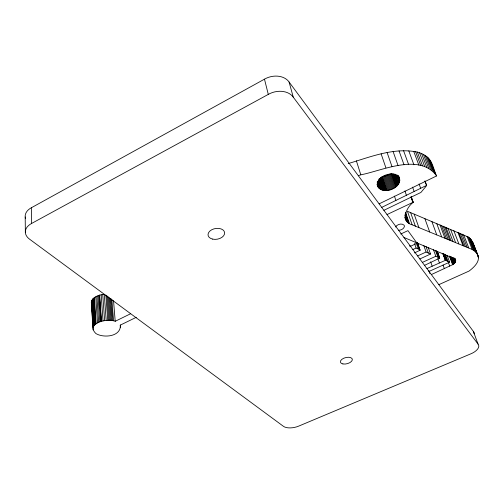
<?xml version="1.0" encoding="UTF-8"?>
<svg xmlns="http://www.w3.org/2000/svg" width="504" height="504" viewBox="0 0 504 504"><rect width="100%" height="100%" fill="white"/><g stroke="black" fill="none" stroke-linecap="round" stroke-linejoin="round"><path stroke-width="0.76" d="M431.367 274.567L452.939 264.531L455.232 262.338L455.698 260.902L455.408 259.699L447.817 255.887L403.969 237.485M130.467 313.816L115.214 321.287C108.385 317.86 85.214 323.039 95.848 333.509C103.478 338.272 121.13 336.823 120.362 325.08L136.294 317.312M399.766 180.457C397.732 169.048 377.843 174.289 377.307 184.445C379.947 195.401 398.601 190.178 399.766 180.457L398.229 176.085M438.826 284.666L469.079 271.051C473.779 267.498 481.106 260.984 477.464 254.438L472.324 241.403L470.188 238.512L468.229 237.006L407.434 211.277L412.14 224.809L472.166 249.436L475.329 251.584L477.464 254.438M106.205 320.431L104.265 294.361C99.08 294.783 90.588 297.31 91.432 303.881M414.433 252.92L419.504 250.513L420.008 249.827L416.096 248.031L412.87 249.53M420.021 250.11L417.369 242.342M424.557 265.35L439.702 258.111M439.658 258.174L437.327 251.528M395.476 227.002C397.19 224.343 401.575 222.881 404.107 225.187L404.454 226.233C404 228.898 400.995 230.259 398.532 230.297M419.882 250.268L417.312 242.865M387.229 190.411L382.58 176.57L386.165 175.72L389.504 174.17L394.248 187.998M31.361 207.755L264.474 79.166A17.816 13.52 -15.6 0 1 289.101 82.032L473.388 331.443L478.038 344.106A12.064 5.884 -18 0 1 470.44 354.003L298.853 426.05A11.529 5.443 -12 0 1 283.393 426.283L29.73 239.299A17.186 10.987 0 0 1 31.601 223.461L31.361 207.755A16.96 11.05 0.4 0 0 25.496 218.44M31.601 223.461L268.286 94.393A18.081 13.476 -15.4 0 1 293.252 97.152L478.038 344.106M409.828 246.695L416.991 243.142L407.938 230.637L400.749 234.026M381.723 207.383L426.56 185.403L424.948 181.075M379.121 203.855L436.603 175.928C433.478 169.502 432.747 161.223 426.724 156.587C423.971 154.426 420.714 153.008 417.362 152.076C393.8 147.25 370.364 157.002 348.207 163.579M383.897 210.319L420.916 192.446L426.68 185.535L424.979 181.062M387.022 214.553L413.217 202.23M410.105 245.794L409.878 245.486M417.602 255.938L426.082 252.025L430.555 254.041L419.845 258.968M422.371 262.395L435.828 256.284L439.677 257.979M426.938 268.569L445.467 260.291L449.606 262.156L429.043 271.423M358.3 175.676L360.814 174.825C381.698 170.881 419.807 152.523 436.603 175.928M411.157 196.453L413.192 202.369C406.13 207.44 400.283 221.773 412.14 224.809M472.324 241.403L478.485 256.838M478.529 257.323L473.048 242.852M473.382 244.818L474.812 248.428M475.946 251.32L476.803 253.487M477.943 256.378L478.51 257.827M470.944 239.337L476.085 252.397M470.188 238.512L475.329 251.584M469.306 237.749L474.447 250.834M468.229 237.006L473.363 250.097M467.038 236.338L472.166 249.436M463.655 234.776L468.764 247.905M462.004 234.089L467.101 247.231M460.328 233.39L465.413 246.538M458.848 232.766L463.919 245.933M430.24 160.467L435.532 174.201M457.903 232.376L462.974 245.542M429.263 159.088L434.555 172.841M428.104 157.809L433.39 171.568M426.724 156.587L431.997 170.358M425.181 155.471L430.441 169.256M453.808 230.656L458.848 243.86M423.442 154.445L428.696 168.242M450.563 229.301L455.584 242.525M421.558 153.537L426.794 167.341M419.523 152.743L424.74 166.559M447.987 228.236L452.989 241.479M446.021 227.424L451.011 240.679M417.362 152.076L422.56 165.904M444.793 226.913L449.77 240.181M415.586 151.666L420.771 165.501M443.192 226.252L448.163 239.526M454.986 258.445L455.673 260.329M455.162 259.106L455.704 260.562M454.885 258.722L455.698 260.902M454.835 259.069L455.654 261.248M454.199 257.972L455.553 261.608M454.06 258.338L455.414 261.973M441.51 225.54L446.468 238.833M453.606 257.979L455.232 262.338M413.734 151.364L418.9 165.211M453.109 257.62L454.999 262.697M452.92 257.872L454.81 262.956M452.705 258.13L454.595 263.208M439.998 224.897L444.944 238.203M452.195 257.651L454.356 263.46M451.672 257.166L454.098 263.699M451.137 256.662L453.833 263.92M450.859 256.876L453.55 264.134M450.563 257.078L453.254 264.335M449.984 256.549L452.939 264.531M449.392 256.007L452.611 264.713M436.729 223.524L441.649 236.849M408.801 150.898L413.91 164.764M447.193 255.604L449.606 262.156M445.498 254.715L447.905 261.267M448.396 262.546L449.726 266.175M419.082 183.935L420.67 188.269M444.818 254.363L447.218 260.921M444.175 254.048L446.576 260.612M431.852 221.489L436.741 234.851M443.621 253.796L446.021 260.36M443.501 253.751L445.901 260.316M443.325 253.701L445.775 260.278M443.186 253.701L445.7 260.266M443.098 253.72L445.555 260.272M445.467 260.291L442.984 253.751L445.353 260.329M403.578 150.709L408.631 164.6M443.054 265.041L444.364 268.67M437.296 251.395L439.709 258.105M437.245 251.641L439.576 258.281M436.855 251.112L439.469 258.376M438.619 256.227L439.412 258.426M424.847 218.591L429.685 231.998M436.244 250.797L438.619 257.387M435.481 250.475L437.856 257.065M412.568 187.135L414.124 191.47M437.85 258.577L439.419 262.956M399.029 150.891L404.025 164.795M433.459 249.688L435.828 256.284M411.201 197.108L413.091 202.148M411.094 197.127L412.971 202.148M411.012 197.159L412.864 202.167M428.205 247.42L430.555 254.041M393.095 151.553L398.015 165.482M425.981 246.406L428.324 253.033M414.168 214.175L418.925 227.663M430.63 261.815L432.174 266.194M404.888 190.94L406.413 195.275M423.751 245.385L426.082 252.025M398.595 175.915L399.622 178.832M398.425 175.852L399.729 179.361M398.5 176.255L399.779 179.903M397.902 175.946L399.685 181.049M410.647 212.694L415.378 226.202M397.259 175.083L399.552 181.642M396.812 174.951L399.357 182.234M395.886 174.472L398.929 183.21M428.847 270.667L429.862 273.571M394.853 173.993L398.399 184.181M387.11 152.548L391.961 166.496M394.575 174.422L398.116 184.615M394.015 174.119L397.801 185.037M417.476 242.966L419.933 250.223M393.416 173.811L397.454 185.459M417.129 242.771L419.794 250.331M393.044 174.22L397.07 185.863M392.383 173.886L396.661 186.259M405.512 212.184L409.456 223.6M416.222 243.004L418.27 248.932M405.487 213.343L408.933 223.329M391.696 173.54L396.22 186.637M405.254 213.753L408.454 223.033M391.236 173.905L395.753 187.003M405.021 214.616L407.723 222.472M404.863 215.428L407.075 221.854M414.565 243.583L416.096 248.031M390.266 173.691L395.016 187.519M405.046 216.903L406.52 221.193M405.077 217.621L406.06 220.481M404.907 217.463L405.689 219.725M388.71 174.617L393.441 188.446M381.131 153.871L385.9 167.838M387.885 175.027L392.603 188.855M394.424 196.106L395.905 200.453M387.041 175.392L391.747 189.227M386.165 175.72L390.858 189.554M385.276 176.003L389.964 189.838M384.382 176.243L389.05 190.077M383.481 176.431L388.137 190.273M381.868 176.646L386.511 190.493M381.415 177.408L385.799 190.531M380.722 177.408L385.106 190.531M380.293 178.095L384.426 190.487M379.884 178.744L383.764 190.411M379.254 178.63L383.128 190.298M378.769 179.172L382.397 190.115M378.561 180.407L381.698 189.895M378.145 180.867L381.043 189.624M377.779 181.282L380.432 189.321M377.452 181.667L379.865 188.969M377.181 182.007L379.348 188.584M377.2 183.047L378.882 188.168M377.269 184.061L378.473 187.715M377.162 184.306L378.126 187.236M377.124 184.722L377.836 186.719M356.372 160.795L360.814 174.825M289.101 82.032L293.252 97.152M264.474 79.166L268.286 94.393M120.317 324.979L120.45 326.548M120.236 325.345L120.431 327.688M113.526 300.655L115.214 321.287M111.857 299.477L113.576 320.891M110.924 298.513L112.688 320.702M110.023 298.355L111.775 320.55M109.034 297.473L110.83 320.443M107.995 296.629L109.828 320.368M106.942 295.823L108.814 320.336M105.878 295.054L107.793 320.342M102.722 294.531L104.624 320.607M101.165 294.783L103.043 320.872M99.647 295.123L101.493 321.218M99.433 295.187L101.266 321.281M99.219 295.256L101.052 321.35M99.017 295.331L100.844 321.432M98.015 295.766L99.823 321.867M96.894 296.308L98.671 322.402M95.785 296.881L97.543 322.982M94.437 297.669L96.157 323.77M93.946 297.99L95.659 324.091M93.492 298.33L95.199 324.425M93.12 298.651L94.821 324.746M92.793 298.992L94.481 325.08M92.194 299.767L93.87 325.849M91.86 300.34L93.523 326.416M91.602 300.919L93.259 326.989M91.413 301.505L93.07 327.569M91.306 302.098L93.076 329.906M25.2 216.972L25.358 232.646M473.388 331.443A11.945 5.966 -18.1 0 1 474.163 333.78M342.896 363.938A6.155 3.163 -14.2 0 0 352.346 359.856A6.155 3.163 -14.2 0 0 343.822 358.199A6.155 3.163 -14.2 0 0 342.896 363.938M212.663 239.117A8.385 5.412 -9.6 0 0 224.633 232.697A8.385 5.412 -9.6 0 0 211.712 229.774A8.385 5.412 -9.6 0 0 212.663 239.117"/></g></svg>
